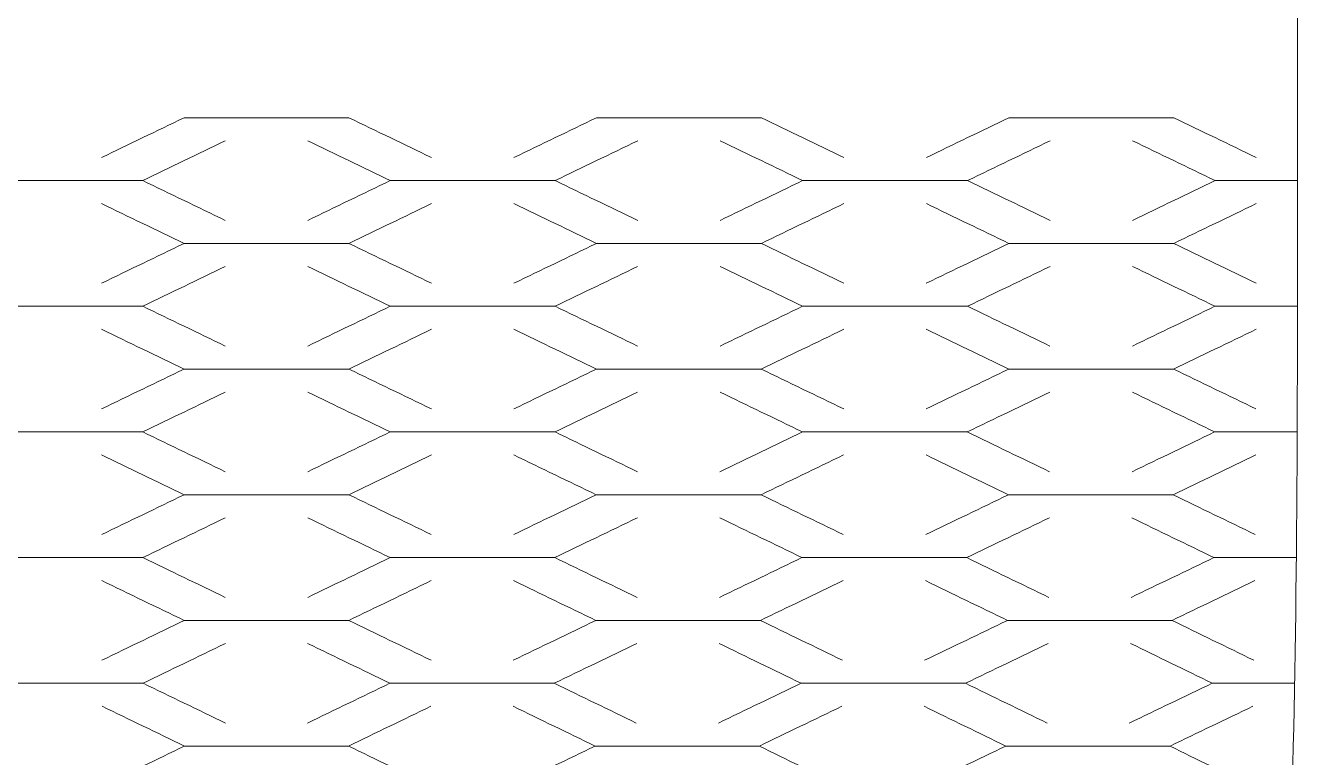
# Model space of a CAD drawing. Header units: centimetres. Extents: x -29.7 to 21.6, y -14.4 to 13.7.
# Drawn here: x -25.92 to -19.77, y 6.61 to 10.15 of the extents above; entities that cross this region are included whole.
import ezdxf

# ---------------------------------------------------------------- set-up
doc = ezdxf.new("R2010")
doc.units = ezdxf.units.CM
doc.header["$MEASUREMENT"] = 0
doc.layers.add('Layer 1', color=7, linetype='Continuous')

msp = doc.modelspace()

# ---------------------------------------------------------------- linework, layer by layer
at = {"layer": 'Layer 1', "color": 1, "lineweight": 9}
for points, knots in [([(-29.73847, 9.70732), (-29.73847, 9.70732), (-29.73847, 13.6953), (-29.73847, 13.6953), (-29.73847, 13.6953), (-29.73847, 13.6953), (-19.7685, 13.6953), (-19.7685, 13.6953), (-19.7685, 13.6953), (-19.7685, 13.6953), (-19.7685, 9.70732), (-19.7685, 9.70732)], [0, 0, 0, 0, 0.25, 0.25, 0.25, 0.25, 0.5, 0.5, 0.5, 0.5, 1, 1, 1, 1]), ([(-25.55109, 9.51462), (-25.41815, 9.57885), (-25.28522, 9.64308), (-25.15229, 9.70732), (-25.15229, 9.70732), (-24.88642, 9.70732), (-24.62055, 9.70732), (-24.3547, 9.70732), (-24.3547, 9.70732), (-24.22178, 9.64308), (-24.08883, 9.57885), (-23.95589, 9.51462)], [0, 0, 0, 0, 0.25, 0.25, 0.25, 0.25, 0.5, 0.5, 0.5, 0.5, 1, 1, 1, 1]), ([(-23.55709, 9.51462), (-23.42417, 9.57885), (-23.29124, 9.64308), (-23.1583, 9.70732), (-23.1583, 9.70732), (-22.89243, 9.70732), (-22.62656, 9.70732), (-22.36071, 9.70732), (-22.36071, 9.70732), (-22.22777, 9.64308), (-22.09485, 9.57885), (-21.96193, 9.51462)], [0, 0, 0, 0, 0.25, 0.25, 0.25, 0.25, 0.5, 0.5, 0.5, 0.5, 1, 1, 1, 1]), ([(-19.7685, 9.70732), (-19.7685, 6.85878), (-19.7685, 5.4345), (-20.01776, 4.0102), (-20.01776, 4.0102), (-20.26702, 2.58594), (-20.76551, 1.16166), (-22.7595, -0.26262)], [0, 0, 0, 0, 0.3333333, 0.3333333, 0.3333333, 0.3333333, 1, 1, 1, 1]), ([(-21.56312, 9.51462), (-21.43018, 9.57885), (-21.29723, 9.64308), (-21.16431, 9.70732), (-21.16431, 9.70732), (-20.89845, 9.70732), (-20.63258, 9.70732), (-20.36672, 9.70732), (-20.36672, 9.70732), (-20.23378, 9.64308), (-20.10086, 9.57885), (-19.96794, 9.51462)], [0, 0, 0, 0, 0.25, 0.25, 0.25, 0.25, 0.5, 0.5, 0.5, 0.5, 1, 1, 1, 1]), ([(-25.75049, 9.40338), (-25.61754, 9.40338), (-25.48462, 9.40338), (-25.35168, 9.40338), (-25.35168, 9.40338), (-25.21874, 9.46761), (-25.08584, 9.53184), (-24.9529, 9.59607)], [0, 0, 0, 0, 0.3333333, 0.3333333, 0.3333333, 0.3333333, 1, 1, 1, 1]), ([(-23.7565, 9.40338), (-23.62356, 9.40338), (-23.49064, 9.40338), (-23.3577, 9.40338), (-23.3577, 9.40338), (-23.22477, 9.46761), (-23.09185, 9.53184), (-22.95891, 9.59607)], [0, 0, 0, 0, 0.3333333, 0.3333333, 0.3333333, 0.3333333, 1, 1, 1, 1]), ([(-21.76253, 9.40338), (-21.6296, 9.40338), (-21.49668, 9.40338), (-21.36373, 9.40338), (-21.36373, 9.40338), (-21.23079, 9.46761), (-21.09785, 9.53184), (-20.96492, 9.59607)], [0, 0, 0, 0, 0.3333333, 0.3333333, 0.3333333, 0.3333333, 1, 1, 1, 1]), ([(-25.55103, 8.90673), (-25.41813, 8.97097), (-25.28521, 9.03519), (-25.15227, 9.09943), (-25.15227, 9.09943), (-24.88642, 9.09943), (-24.62055, 9.09943), (-24.3547, 9.09943), (-24.3547, 9.09943), (-24.22178, 9.03519), (-24.08886, 8.97097), (-23.95596, 8.90673)], [0, 0, 0, 0, 0.25, 0.25, 0.25, 0.25, 0.5, 0.5, 0.5, 0.5, 1, 1, 1, 1]), ([(-23.5572, 8.90673), (-23.42425, 8.97097), (-23.29127, 9.03519), (-23.15833, 9.09943), (-23.15833, 9.09943), (-22.89246, 9.09943), (-22.62662, 9.09943), (-22.36078, 9.09943), (-22.36078, 9.09943), (-22.22786, 9.03519), (-22.09498, 8.97097), (-21.96211, 8.90673)], [0, 0, 0, 0, 0.25, 0.25, 0.25, 0.25, 0.5, 0.5, 0.5, 0.5, 1, 1, 1, 1]), ([(-21.56333, 8.90673), (-21.43036, 8.97097), (-21.29737, 9.03519), (-21.16437, 9.09943), (-21.16437, 9.09943), (-20.89852, 9.09943), (-20.63267, 9.09943), (-20.36681, 9.09943), (-20.36681, 9.09943), (-20.23394, 9.03519), (-20.10111, 8.97097), (-19.96826, 8.90673)], [0, 0, 0, 0, 0.25, 0.25, 0.25, 0.25, 0.5, 0.5, 0.5, 0.5, 1, 1, 1, 1]), ([(-25.75038, 8.79548), (-25.61746, 8.79548), (-25.48455, 8.79548), (-25.35162, 8.79548), (-25.35162, 8.79548), (-25.21872, 8.8597), (-25.08579, 8.92393), (-24.9529, 8.98818)], [0, 0, 0, 0, 0.3333333, 0.3333333, 0.3333333, 0.3333333, 1, 1, 1, 1]), ([(-23.7566, 8.79548), (-23.62368, 8.79548), (-23.49077, 8.79548), (-23.35785, 8.79548), (-23.35785, 8.79548), (-23.2249, 8.8597), (-23.09194, 8.92393), (-22.95898, 8.98818)], [0, 0, 0, 0, 0.3333333, 0.3333333, 0.3333333, 0.3333333, 1, 1, 1, 1]), ([(-21.76283, 8.79548), (-21.62988, 8.79548), (-21.49697, 8.79548), (-21.36405, 8.79548), (-21.36405, 8.79548), (-21.23108, 8.8597), (-21.09809, 8.92393), (-20.9651, 8.98818)], [0, 0, 0, 0, 0.3333333, 0.3333333, 0.3333333, 0.3333333, 1, 1, 1, 1]), ([(-25.55081, 8.29884), (-25.41797, 8.36305), (-25.2851, 8.4273), (-25.15222, 8.49153), (-25.15222, 8.49153), (-24.88641, 8.49153), (-24.62059, 8.49153), (-24.35477, 8.49153), (-24.35477, 8.49153), (-24.22187, 8.4273), (-24.08901, 8.36305), (-23.95619, 8.29884)], [0, 0, 0, 0, 0.25, 0.25, 0.25, 0.25, 0.5, 0.5, 0.5, 0.5, 1, 1, 1, 1]), ([(-23.5575, 8.29884), (-23.42456, 8.36305), (-23.29158, 8.4273), (-23.15859, 8.49153), (-23.15859, 8.49153), (-22.89278, 8.49153), (-22.62696, 8.49153), (-22.36114, 8.49153), (-22.36114, 8.49153), (-22.22836, 8.4273), (-22.09561, 8.36305), (-21.96286, 8.29884)], [0, 0, 0, 0, 0.25, 0.25, 0.25, 0.25, 0.5, 0.5, 0.5, 0.5, 1, 1, 1, 1]), ([(-21.5642, 8.29884), (-21.43113, 8.36305), (-21.29805, 8.4273), (-21.16496, 8.49153), (-21.16496, 8.49153), (-20.89914, 8.49153), (-20.63332, 8.49153), (-20.36752, 8.49153), (-20.36752, 8.49153), (-20.23483, 8.4273), (-20.10219, 8.36305), (-19.96955, 8.29884)], [0, 0, 0, 0, 0.25, 0.25, 0.25, 0.25, 0.5, 0.5, 0.5, 0.5, 1, 1, 1, 1]), ([(-25.75004, 8.18758), (-25.61718, 8.18758), (-25.48429, 8.18758), (-25.35143, 8.18758), (-25.35143, 8.18758), (-25.21858, 8.25183), (-25.08573, 8.31605), (-24.95283, 8.38029)], [0, 0, 0, 0, 0.3333333, 0.3333333, 0.3333333, 0.3333333, 1, 1, 1, 1]), ([(-23.75693, 8.18758), (-23.62406, 8.18758), (-23.49118, 8.18758), (-23.3583, 8.18758), (-23.3583, 8.18758), (-23.22536, 8.25183), (-23.09238, 8.31605), (-22.95937, 8.38029)], [0, 0, 0, 0, 0.3333333, 0.3333333, 0.3333333, 0.3333333, 1, 1, 1, 1]), ([(-21.76381, 8.18758), (-21.63093, 8.18758), (-21.49805, 8.18758), (-21.36518, 8.18758), (-21.36518, 8.18758), (-21.23212, 8.25183), (-21.09904, 8.31605), (-20.96594, 8.38029)], [0, 0, 0, 0, 0.3333333, 0.3333333, 0.3333333, 0.3333333, 1, 1, 1, 1]), ([(-25.55024, 7.69097), (-25.41754, 7.75521), (-25.28481, 7.81943), (-25.152, 7.88364), (-25.152, 7.88364), (-24.88632, 7.88364), (-24.62065, 7.88364), (-24.35498, 7.88364), (-24.35498, 7.88364), (-24.22219, 7.81943), (-24.08944, 7.75521), (-23.95674, 7.69097)], [0, 0, 0, 0, 0.25, 0.25, 0.25, 0.25, 0.5, 0.5, 0.5, 0.5, 1, 1, 1, 1]), ([(-23.55837, 7.69097), (-23.42543, 7.75521), (-23.29245, 7.81943), (-23.15941, 7.88364), (-23.15941, 7.88364), (-22.89373, 7.88364), (-22.62803, 7.88364), (-22.36234, 7.88364), (-22.36234, 7.88364), (-22.22979, 7.81943), (-22.09731, 7.75521), (-21.96487, 7.69097)], [0, 0, 0, 0, 0.25, 0.25, 0.25, 0.25, 0.5, 0.5, 0.5, 0.5, 1, 1, 1, 1]), ([(-21.5665, 7.69097), (-21.4333, 7.75521), (-21.30008, 7.81943), (-21.16678, 7.88364), (-21.16678, 7.88364), (-20.90108, 7.88364), (-20.63543, 7.88364), (-20.36974, 7.88364), (-20.36974, 7.88364), (-20.23744, 7.81943), (-20.1052, 7.75521), (-19.97301, 7.69097)], [0, 0, 0, 0, 0.25, 0.25, 0.25, 0.25, 0.5, 0.5, 0.5, 0.5, 1, 1, 1, 1]), ([(-25.74922, 7.57972), (-25.61644, 7.57972), (-25.48368, 7.57972), (-25.35092, 7.57972), (-25.35092, 7.57972), (-25.21826, 7.64395), (-25.0855, 7.70818), (-24.9527, 7.77239)], [0, 0, 0, 0, 0.3333333, 0.3333333, 0.3333333, 0.3333333, 1, 1, 1, 1]), ([(-23.75777, 7.57972), (-23.62501, 7.57972), (-23.49224, 7.57972), (-23.35948, 7.57972), (-23.35948, 7.57972), (-23.22654, 7.64395), (-23.09357, 7.70818), (-22.96052, 7.77239)], [0, 0, 0, 0, 0.3333333, 0.3333333, 0.3333333, 0.3333333, 1, 1, 1, 1]), ([(-21.76632, 7.57972), (-21.63356, 7.57972), (-21.50081, 7.57972), (-21.36804, 7.57972), (-21.36804, 7.57972), (-21.23486, 7.64395), (-21.10161, 7.70818), (-20.96836, 7.77239)], [0, 0, 0, 0, 0.3333333, 0.3333333, 0.3333333, 0.3333333, 1, 1, 1, 1]), ([(-25.54901, 7.08312), (-25.41662, 7.14735), (-25.28413, 7.21156), (-25.15154, 7.27579), (-25.15154, 7.27579), (-24.8862, 7.27579), (-24.6208, 7.27579), (-24.35544, 7.27579), (-24.35544, 7.27579), (-24.22285, 7.21156), (-24.09037, 7.14735), (-23.95796, 7.08312)], [0, 0, 0, 0, 0.25, 0.25, 0.25, 0.25, 0.5, 0.5, 0.5, 0.5, 1, 1, 1, 1]), ([(-23.56022, 7.08312), (-23.42732, 7.14735), (-23.29435, 7.21156), (-23.16127, 7.27579), (-23.16127, 7.27579), (-22.8959, 7.27579), (-22.63054, 7.27579), (-22.36515, 7.27579), (-22.36515, 7.27579), (-22.23307, 7.21156), (-22.10107, 7.14735), (-21.96917, 7.08312)], [0, 0, 0, 0, 0.25, 0.25, 0.25, 0.25, 0.5, 0.5, 0.5, 0.5, 1, 1, 1, 1]), ([(-21.57139, 7.08312), (-21.43803, 7.14735), (-21.30457, 7.21156), (-21.171, 7.27579), (-21.171, 7.27579), (-20.90563, 7.27579), (-20.64027, 7.27579), (-20.3749, 7.27579), (-20.3749, 7.27579), (-20.24327, 7.21156), (-20.11176, 7.14735), (-19.98037, 7.08312)], [0, 0, 0, 0, 0.25, 0.25, 0.25, 0.25, 0.5, 0.5, 0.5, 0.5, 1, 1, 1, 1]), ([(-25.74748, 6.97188), (-25.61495, 6.97188), (-25.48243, 6.97188), (-25.34989, 6.97188), (-25.34989, 6.97188), (-25.21751, 7.03611), (-25.08501, 7.10034), (-24.95244, 7.16456)], [0, 0, 0, 0, 0.3333333, 0.3333333, 0.3333333, 0.3333333, 1, 1, 1, 1]), ([(-23.75952, 6.97188), (-23.62697, 6.97188), (-23.49446, 6.97188), (-23.36192, 6.97188), (-23.36192, 6.97188), (-23.22906, 7.03611), (-23.09608, 7.10034), (-22.96301, 7.16456)], [0, 0, 0, 0, 0.3333333, 0.3333333, 0.3333333, 0.3333333, 1, 1, 1, 1]), ([(-21.77155, 6.97188), (-21.63903, 6.97188), (-21.50648, 6.97188), (-21.37396, 6.97188), (-21.37396, 6.97188), (-21.24059, 7.03611), (-21.10713, 7.10034), (-20.97358, 7.16456)], [0, 0, 0, 0, 0.3333333, 0.3333333, 0.3333333, 0.3333333, 1, 1, 1, 1]), ([(-25.5467, 6.47544), (-25.41485, 6.53963), (-25.28281, 6.60382), (-25.15062, 6.66802), (-25.15062, 6.66802), (-24.88586, 6.66802), (-24.62111, 6.66802), (-24.35635, 6.66802), (-24.35635, 6.66802), (-24.22416, 6.60382), (-24.09214, 6.53963), (-23.96028, 6.47544)], [0, 0, 0, 0, 0.25, 0.25, 0.25, 0.25, 0.5, 0.5, 0.5, 0.5, 1, 1, 1, 1]), ([(-23.56367, 6.47544), (-23.43096, 6.53963), (-23.29804, 6.60382), (-23.16498, 6.66802), (-23.16498, 6.66802), (-22.90021, 6.66802), (-22.63546, 6.66802), (-22.3707, 6.66802), (-22.3707, 6.66802), (-22.23938, 6.60382), (-22.10825, 6.53963), (-21.97726, 6.47544)], [0, 0, 0, 0, 0.25, 0.25, 0.25, 0.25, 0.5, 0.5, 0.5, 0.5, 1, 1, 1, 1]), ([(-21.58066, 6.47544), (-21.44706, 6.53963), (-21.31329, 6.60382), (-21.17931, 6.66802), (-21.17931, 6.66802), (-20.91457, 6.66802), (-20.6498, 6.66802), (-20.38506, 6.66802), (-20.38506, 6.66802), (-20.25461, 6.60382), (-20.12433, 6.53963), (-19.99425, 6.47544)], [0, 0, 0, 0, 0.25, 0.25, 0.25, 0.25, 0.5, 0.5, 0.5, 0.5, 1, 1, 1, 1])]:
    msp.add_open_spline(points, degree=3, knots=knots, dxfattribs=at)
for points in [[(-24.15531, 9.40338), (-24.28825, 9.46761), (-24.42115, 9.53184), (-24.5541, 9.59607)], [(-22.16132, 9.40338), (-22.29427, 9.46761), (-22.42718, 9.53184), (-22.56012, 9.59607)], [(-20.16735, 9.40338), (-20.30027, 9.46761), (-20.4332, 9.53184), (-20.56613, 9.59607)], [(-25.75049, 9.40338), (-25.75049, 9.40338), (-26.14926, 9.40338), (-26.14926, 9.40338)], [(-24.9529, 9.21067), (-25.08584, 9.2749), (-25.21874, 9.33913), (-25.35168, 9.40338)], [(-24.15531, 9.40338), (-24.28825, 9.33913), (-24.42115, 9.2749), (-24.5541, 9.21067)], [(-23.7565, 9.40338), (-23.7565, 9.40338), (-24.15531, 9.40338), (-24.15531, 9.40338)], [(-22.95893, 9.21067), (-23.09185, 9.2749), (-23.22479, 9.33913), (-23.3577, 9.40338)], [(-22.16132, 9.40338), (-22.29427, 9.33913), (-22.42721, 9.2749), (-22.56013, 9.21067)], [(-21.76253, 9.40338), (-21.76253, 9.40338), (-22.16132, 9.40338), (-22.16132, 9.40338)], [(-20.96496, 9.21067), (-21.09788, 9.2749), (-21.23083, 9.33913), (-21.36373, 9.40338)], [(-20.16735, 9.40338), (-20.30029, 9.33913), (-20.43324, 9.2749), (-20.5662, 9.21067)], [(-19.76859, 9.40338), (-19.76859, 9.40338), (-20.16735, 9.40338), (-20.16735, 9.40338)], [(-25.55107, 9.29212), (-25.41815, 9.22789), (-25.28521, 9.16366), (-25.15227, 9.09943)], [(-23.95592, 9.29212), (-24.08883, 9.22789), (-24.22178, 9.16366), (-24.3547, 9.09943)], [(-23.55711, 9.29212), (-23.42419, 9.22789), (-23.29127, 9.16366), (-23.15833, 9.09943)], [(-21.96195, 9.29212), (-22.09489, 9.22789), (-22.22783, 9.16366), (-22.36078, 9.09943)], [(-21.56315, 9.29212), (-21.43022, 9.22789), (-21.29732, 9.16366), (-21.16437, 9.09943)], [(-19.96798, 9.29212), (-20.10091, 9.22789), (-20.23387, 9.16366), (-20.36681, 9.09943)], [(-24.15535, 8.79548), (-24.28825, 8.8597), (-24.42119, 8.92393), (-24.5541, 8.98818)], [(-22.16156, 8.79548), (-22.29443, 8.8597), (-22.42732, 8.92393), (-22.56022, 8.98818)], [(-20.16778, 8.79548), (-20.30062, 8.8597), (-20.43346, 8.92393), (-20.56631, 8.98818)], [(-25.75038, 8.79548), (-25.75038, 8.79548), (-26.14914, 8.79548), (-26.14914, 8.79548)], [(-24.95286, 8.60281), (-25.08577, 8.66703), (-25.21868, 8.73125), (-25.35162, 8.79548)], [(-24.15535, 8.79548), (-24.28828, 8.73125), (-24.4212, 8.66703), (-24.55413, 8.60281)], [(-23.7566, 8.79548), (-23.7566, 8.79548), (-24.15535, 8.79548), (-24.15535, 8.79548)], [(-22.95916, 8.60281), (-23.09206, 8.66703), (-23.22495, 8.73125), (-23.35785, 8.79548)], [(-22.16156, 8.79548), (-22.29451, 8.73125), (-22.42747, 8.66703), (-22.56042, 8.60281)], [(-21.76283, 8.79548), (-21.76283, 8.79548), (-22.16156, 8.79548), (-22.16156, 8.79548)], [(-20.96549, 8.60281), (-21.09832, 8.66703), (-21.23119, 8.73125), (-21.36405, 8.79548)], [(-20.16778, 8.79548), (-20.30077, 8.73125), (-20.43376, 8.66703), (-20.56673, 8.60281)], [(-19.76902, 8.79548), (-19.76902, 8.79548), (-20.16778, 8.79548), (-20.16778, 8.79548)], [(-25.55097, 8.68422), (-25.41806, 8.61999), (-25.28514, 8.55576), (-25.15222, 8.49153)], [(-23.956, 8.68422), (-24.08893, 8.61999), (-24.22184, 8.55576), (-24.35477, 8.49153)], [(-23.55726, 8.68422), (-23.42435, 8.61999), (-23.29147, 8.55576), (-23.15859, 8.49153)], [(-21.96227, 8.68422), (-22.09523, 8.61999), (-22.22817, 8.55576), (-22.36114, 8.49153)], [(-21.56353, 8.68422), (-21.43065, 8.61999), (-21.29782, 8.55576), (-21.16496, 8.49153)], [(-19.96853, 8.68422), (-20.10153, 8.61999), (-20.23454, 8.55576), (-20.36752, 8.49153)], [(-24.15556, 8.18758), (-24.28841, 8.25183), (-24.42128, 8.31605), (-24.55414, 8.38029)], [(-22.16243, 8.18758), (-22.29515, 8.25183), (-22.42793, 8.31605), (-22.56071, 8.38029)], [(-20.16932, 8.18758), (-20.30195, 8.25183), (-20.43459, 8.31605), (-20.56726, 8.38029)], [(-25.75004, 8.18758), (-25.75004, 8.18758), (-26.14867, 8.18758), (-26.14867, 8.18758)], [(-24.95276, 7.99489), (-25.08564, 8.05912), (-25.21852, 8.12337), (-25.35143, 8.18758)], [(-24.15556, 8.18758), (-24.28846, 8.12337), (-24.42133, 8.05912), (-24.5542, 7.99489)], [(-23.75693, 8.18758), (-23.75693, 8.18758), (-24.15556, 8.18758), (-24.15556, 8.18758)], [(-22.95998, 7.99489), (-23.09272, 8.05912), (-23.2255, 8.12337), (-23.3583, 8.18758)], [(-22.16243, 8.18758), (-22.29544, 8.12337), (-22.42842, 8.05912), (-22.56143, 7.99489)], [(-21.76381, 8.18758), (-21.76381, 8.18758), (-22.16243, 8.18758), (-22.16243, 8.18758)], [(-20.96716, 7.99489), (-21.09981, 8.05912), (-21.2325, 8.12337), (-21.36518, 8.18758)], [(-20.16932, 8.18758), (-20.30242, 8.12337), (-20.43554, 8.05912), (-20.5686, 7.99489)], [(-19.77068, 8.18758), (-19.77068, 8.18758), (-20.16932, 8.18758), (-20.16932, 8.18758)], [(-25.55066, 8.07633), (-25.41777, 8.01211), (-25.28487, 7.94788), (-25.152, 7.88364)], [(-23.95632, 8.07633), (-24.08922, 8.01211), (-24.2221, 7.94788), (-24.35498, 7.88364)], [(-23.55773, 8.07633), (-23.42494, 8.01211), (-23.29215, 7.94788), (-23.15941, 7.88364)], [(-21.96338, 8.07633), (-22.09639, 8.01211), (-22.22938, 7.94788), (-22.36234, 7.88364)], [(-21.5648, 8.07633), (-21.43209, 8.01211), (-21.29945, 7.94788), (-21.16678, 7.88364)], [(-19.97044, 8.07633), (-20.10357, 8.01211), (-20.23666, 7.94788), (-20.36974, 7.88364)], [(-24.15606, 7.57972), (-24.28874, 7.64395), (-24.42149, 7.70818), (-24.55428, 7.77239)], [(-22.16462, 7.57972), (-22.29705, 7.64395), (-22.42954, 7.70818), (-22.56207, 7.77239)], [(-20.17317, 7.57972), (-20.30538, 7.64395), (-20.43762, 7.70818), (-20.56991, 7.77239)], [(-25.74922, 7.57972), (-25.74922, 7.57972), (-26.1475, 7.57972), (-26.1475, 7.57972)], [(-24.95256, 7.38702), (-25.08532, 7.45125), (-25.21809, 7.51548), (-25.35092, 7.57972)], [(-24.15606, 7.57972), (-24.28889, 7.51548), (-24.42169, 7.45125), (-24.55443, 7.38702)], [(-23.75777, 7.57972), (-23.75777, 7.57972), (-24.15606, 7.57972), (-24.15606, 7.57972)], [(-22.96186, 7.38702), (-23.09435, 7.45125), (-23.2269, 7.51548), (-23.35948, 7.57972)], [(-22.16462, 7.57972), (-22.29771, 7.51548), (-22.43074, 7.45125), (-22.56372, 7.38702)], [(-21.76632, 7.57972), (-21.76632, 7.57972), (-22.16462, 7.57972), (-22.16462, 7.57972)], [(-20.97116, 7.38702), (-21.10341, 7.45125), (-21.2357, 7.51548), (-21.36804, 7.57972)], [(-20.17317, 7.57972), (-20.30651, 7.51548), (-20.4398, 7.45125), (-20.57302, 7.38702)], [(-19.77487, 7.57972), (-19.77487, 7.57972), (-20.17317, 7.57972), (-20.17317, 7.57972)], [(-25.5499, 7.46848), (-25.41707, 7.40423), (-25.28428, 7.34002), (-25.15154, 7.27579)], [(-23.95709, 7.46848), (-24.08991, 7.40423), (-24.22271, 7.34002), (-24.35544, 7.27579)], [(-23.5589, 7.46848), (-23.42629, 7.40423), (-23.29376, 7.34002), (-23.16127, 7.27579)], [(-21.96607, 7.46848), (-22.09916, 7.40423), (-22.23218, 7.34002), (-22.36515, 7.27579)], [(-21.56786, 7.46848), (-21.43552, 7.40423), (-21.30326, 7.34002), (-21.171, 7.27579)], [(-19.97505, 7.46848), (-20.10839, 7.40423), (-20.24168, 7.34002), (-20.3749, 7.27579)], [(-24.1571, 6.97188), (-24.28949, 7.03611), (-24.42197, 7.10034), (-24.55455, 7.16456)], [(-22.16915, 6.97188), (-22.30104, 7.03611), (-22.43304, 7.10034), (-22.56513, 7.16456)], [(-20.18118, 6.97188), (-20.31259, 7.03611), (-20.4441, 7.10034), (-20.5757, 7.16456)], [(-25.74748, 6.97188), (-25.74748, 6.97188), (-26.14506, 6.97188), (-26.14506, 6.97188)], [(-24.95215, 6.77923), (-25.08462, 6.84346), (-25.2172, 6.90767), (-25.34989, 6.97188)], [(-24.1571, 6.97188), (-24.28979, 6.90767), (-24.42237, 6.84346), (-24.55486, 6.77923)], [(-23.75952, 6.97188), (-23.75952, 6.97188), (-24.1571, 6.97188), (-24.1571, 6.97188)], [(-22.96566, 6.77923), (-23.09765, 6.84346), (-23.22974, 6.90767), (-23.36192, 6.97188)], [(-22.16915, 6.97188), (-22.3023, 6.90767), (-22.43538, 6.84346), (-22.56834, 6.77923)], [(-21.77155, 6.97188), (-21.77155, 6.97188), (-22.16915, 6.97188), (-22.16915, 6.97188)], [(-20.97914, 6.77923), (-21.11065, 6.84346), (-21.24227, 6.90767), (-21.37396, 6.97188)], [(-20.18118, 6.97188), (-20.31484, 6.90767), (-20.44839, 6.84346), (-20.58185, 6.77923)], [(-19.78359, 6.97188), (-19.78359, 6.97188), (-20.18118, 6.97188), (-20.18118, 6.97188)], [(-25.54836, 6.86066), (-25.41567, 6.79645), (-25.28309, 6.73222), (-25.15062, 6.66802)], [(-23.95864, 6.86066), (-24.09131, 6.79645), (-24.22389, 6.73222), (-24.35635, 6.66802)], [(-23.56122, 6.86066), (-23.42904, 6.79645), (-23.29695, 6.73222), (-23.16498, 6.66802)], [(-21.97153, 6.86066), (-22.10469, 6.79645), (-22.23776, 6.73222), (-22.3707, 6.66802)], [(-21.57412, 6.86066), (-21.4424, 6.79645), (-21.31082, 6.73222), (-21.17931, 6.66802)], [(-19.98443, 6.86066), (-20.11806, 6.79645), (-20.25161, 6.73222), (-20.38506, 6.66802)]]:
    msp.add_open_spline(points, degree=3, dxfattribs=at)

doc.saveas('drawing.dxf')
